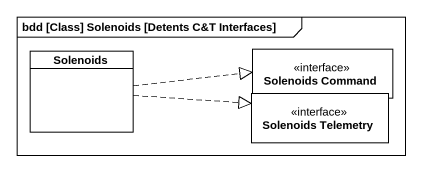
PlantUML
@startuml
mainframe bdd [Class] Solenoids [Detents C&T Interfaces]
hide circle
hide empty members
class Solenoids
interface "Solenoids Command" as Solenoids_Command
interface "Solenoids Telemetry" as Solenoids_Telemetry
Solenoids .right.|> Solenoids_Command
Solenoids .right.|> Solenoids_Telemetry
@enduml
